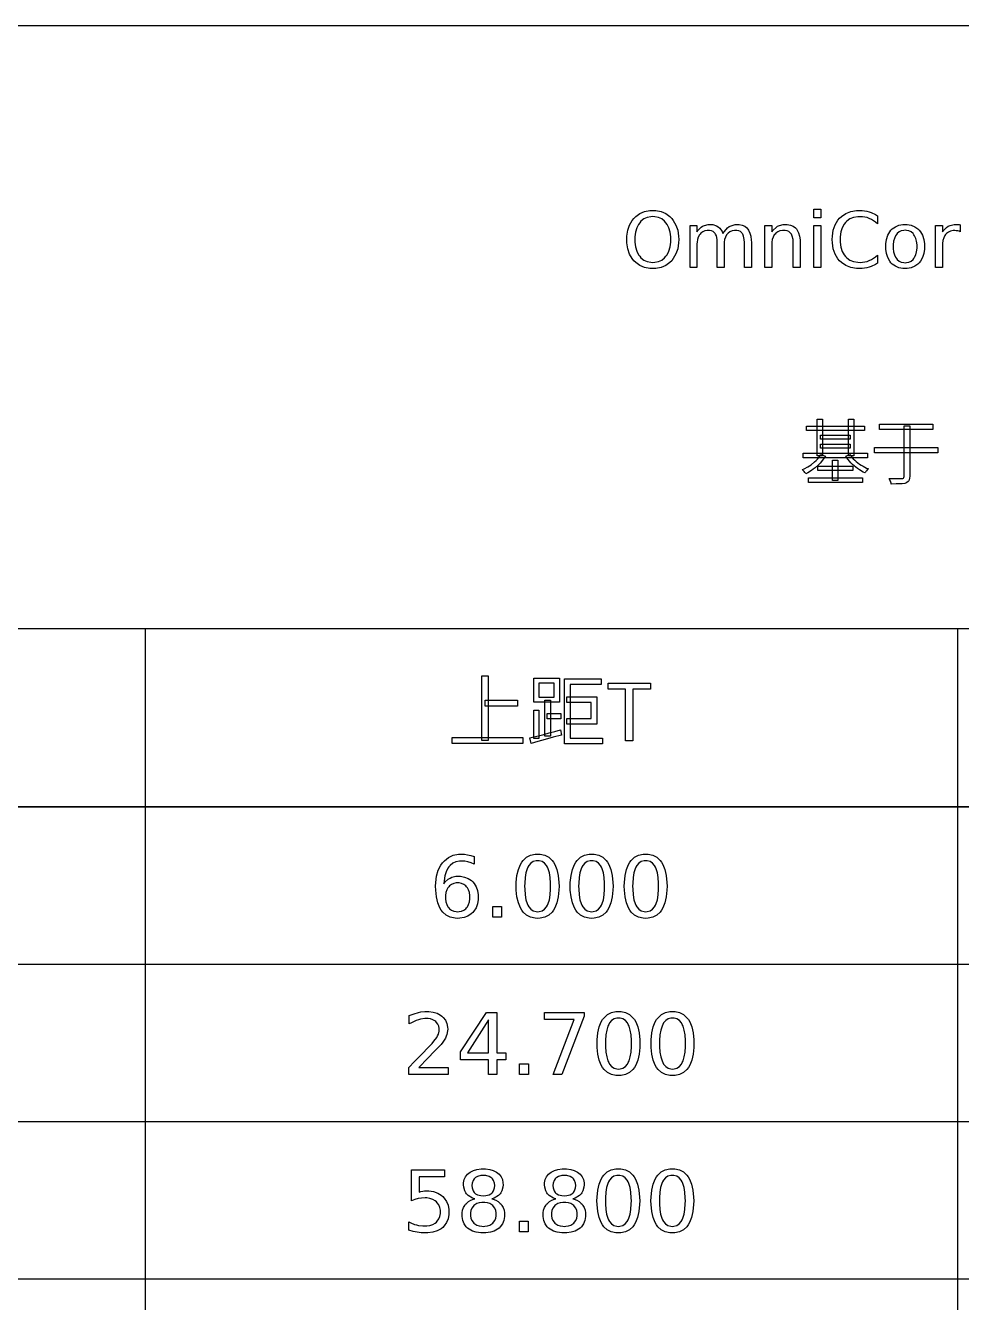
# Model space of a CAD drawing. Header units: millimetres. Extents: x 5 to 292, y 5 to 205.
# Drawn here: x 220.44 to 256.15, y 156.3 to 205 of the extents above; entities that cross this region are included whole.
import ezdxf

# ---------------------------------------------------------------- set-up
doc = ezdxf.new("R2010")
doc.units = ezdxf.units.MM
doc.layers.add('ANNOTATION', color=7, linetype='Continuous')
doc.layers.add('REFERENCE', color=8, linetype='Continuous')

msp = doc.modelspace()

# ---------------------------------------------------------------- linework, layer by layer
at = {"layer": 'ANNOTATION'}
for points in [[(244.374, 197.948), (244.484, 197.944), (244.686, 197.906), (244.866, 197.83), (245.023, 197.717), (245.093, 197.647), (245.156, 197.568), (245.257, 197.392), (245.324, 197.19), (245.358, 196.962), (245.362, 196.839), (245.358, 196.716), (245.324, 196.488), (245.257, 196.287), (245.156, 196.11), (245.093, 196.032), (245.023, 195.961), (244.866, 195.848), (244.686, 195.773), (244.484, 195.735), (244.374, 195.73), (244.264, 195.735), (244.062, 195.773), (243.881, 195.848), (243.724, 195.961), (243.653, 196.031), (243.59, 196.109), (243.489, 196.286), (243.421, 196.488), (243.388, 196.715), (243.383, 196.839), (243.388, 196.962), (243.421, 197.19), (243.489, 197.392), (243.59, 197.568), (243.653, 197.647), (243.724, 197.717), (243.881, 197.83), (244.062, 197.906), (244.264, 197.944), (244.374, 197.948)], [(250.517, 198), (250.781, 198), (250.781, 197.666), (250.517, 197.666), (250.517, 198)], [(252.944, 197.745), (252.944, 197.44), (252.87, 197.504), (252.714, 197.605), (252.633, 197.643), (252.549, 197.673), (252.373, 197.706), (252.281, 197.71), (252.192, 197.707), (252.031, 197.679), (251.89, 197.623), (251.771, 197.539), (251.72, 197.486), (251.674, 197.427), (251.601, 197.29), (251.553, 197.128), (251.528, 196.941), (251.525, 196.839), (251.528, 196.736), (251.553, 196.55), (251.601, 196.388), (251.674, 196.251), (251.72, 196.192), (251.771, 196.14), (251.89, 196.056), (252.031, 196), (252.192, 195.972), (252.281, 195.968), (252.373, 195.972), (252.549, 196.006), (252.633, 196.036), (252.714, 196.074), (252.87, 196.175), (252.944, 196.239), (252.944, 195.937), (252.867, 195.888), (252.706, 195.811), (252.623, 195.782), (252.537, 195.759), (252.357, 195.734), (252.264, 195.73), (252.146, 195.735), (251.929, 195.772), (251.738, 195.846), (251.572, 195.958), (251.499, 196.027), (251.434, 196.105), (251.329, 196.281), (251.259, 196.484), (251.225, 196.714), (251.22, 196.839), (251.225, 196.964), (251.259, 197.194), (251.329, 197.398), (251.434, 197.573), (251.499, 197.651), (251.572, 197.721), (251.738, 197.832), (251.929, 197.906), (252.146, 197.944), (252.264, 197.948), (252.359, 197.945), (252.539, 197.92), (252.625, 197.897), (252.709, 197.869), (252.868, 197.792), (252.944, 197.745)], [(244.374, 197.714), (244.298, 197.71), (244.156, 197.681), (244.031, 197.622), (243.922, 197.534), (243.874, 197.479), (243.83, 197.417), (243.761, 197.279), (243.715, 197.119), (243.691, 196.937), (243.688, 196.839), (243.691, 196.74), (243.715, 196.56), (243.761, 196.4), (243.83, 196.261), (243.874, 196.2), (243.922, 196.145), (244.031, 196.057), (244.156, 195.998), (244.298, 195.969), (244.374, 195.965), (244.451, 195.969), (244.592, 195.998), (244.717, 196.057), (244.825, 196.145), (244.873, 196.2), (244.916, 196.261), (244.985, 196.4), (245.031, 196.56), (245.055, 196.74), (245.057, 196.839), (245.055, 196.937), (245.031, 197.119), (244.985, 197.279), (244.916, 197.417), (244.873, 197.479), (244.825, 197.534), (244.717, 197.622), (244.592, 197.681), (244.451, 197.71), (244.374, 197.714)], [(247.051, 197.068), (247.103, 197.151), (247.221, 197.282), (247.288, 197.33), (247.36, 197.367), (247.521, 197.409), (247.611, 197.414), (247.672, 197.411), (247.783, 197.389), (247.88, 197.346), (247.962, 197.28), (247.998, 197.239), (248.03, 197.193), (248.081, 197.086), (248.115, 196.962), (248.132, 196.819), (248.134, 196.74), (248.134, 195.772), (247.869, 195.772), (247.869, 196.731), (247.864, 196.839), (247.837, 196.973), (247.806, 197.044), (247.787, 197.073), (247.765, 197.099), (247.714, 197.141), (247.652, 197.169), (247.579, 197.183), (247.538, 197.185), (247.489, 197.183), (247.397, 197.166), (247.316, 197.132), (247.246, 197.081), (247.214, 197.049), (247.187, 197.013), (247.142, 196.933), (247.113, 196.841), (247.098, 196.736), (247.096, 196.678), (247.096, 195.772), (246.831, 195.772), (246.831, 196.731), (246.826, 196.84), (246.799, 196.974), (246.769, 197.045), (246.749, 197.074), (246.728, 197.1), (246.676, 197.142), (246.613, 197.169), (246.539, 197.183), (246.498, 197.185), (246.448, 197.183), (246.358, 197.166), (246.277, 197.132), (246.207, 197.08), (246.176, 197.048), (246.149, 197.013), (246.104, 196.932), (246.074, 196.84), (246.06, 196.735), (246.058, 196.678), (246.058, 195.772), (245.793, 195.772), (245.793, 197.376), (246.058, 197.376), (246.058, 197.126), (246.105, 197.195), (246.213, 197.304), (246.274, 197.344), (246.34, 197.375), (246.489, 197.41), (246.573, 197.414), (246.657, 197.409), (246.806, 197.364), (246.87, 197.325), (246.928, 197.276), (247.018, 197.147), (247.051, 197.068)], [(249.992, 196.74), (249.992, 195.772), (249.729, 195.772), (249.729, 196.731), (249.723, 196.838), (249.694, 196.971), (249.661, 197.042), (249.64, 197.072), (249.616, 197.098), (249.561, 197.141), (249.494, 197.169), (249.417, 197.183), (249.374, 197.185), (249.322, 197.183), (249.226, 197.166), (249.142, 197.132), (249.069, 197.081), (249.037, 197.049), (249.008, 197.013), (248.962, 196.933), (248.931, 196.841), (248.916, 196.736), (248.914, 196.678), (248.914, 195.772), (248.649, 195.772), (248.649, 197.376), (248.914, 197.376), (248.914, 197.126), (248.963, 197.194), (249.075, 197.302), (249.136, 197.343), (249.203, 197.374), (249.351, 197.41), (249.432, 197.414), (249.499, 197.411), (249.621, 197.39), (249.725, 197.347), (249.813, 197.283), (249.85, 197.243), (249.884, 197.198), (249.937, 197.092), (249.972, 196.967), (249.99, 196.821), (249.992, 196.74)], [(250.517, 197.376), (250.781, 197.376), (250.781, 195.772), (250.517, 195.772), (250.517, 197.376)], [(254, 197.414), (254.084, 197.411), (254.237, 197.383), (254.372, 197.327), (254.489, 197.243), (254.54, 197.19), (254.586, 197.132), (254.66, 196.999), (254.709, 196.844), (254.734, 196.669), (254.737, 196.572), (254.734, 196.477), (254.709, 196.301), (254.66, 196.147), (254.586, 196.013), (254.54, 195.954), (254.489, 195.902), (254.372, 195.818), (254.237, 195.762), (254.084, 195.734), (254, 195.73), (253.917, 195.734), (253.763, 195.762), (253.628, 195.818), (253.511, 195.902), (253.46, 195.954), (253.414, 196.013), (253.341, 196.147), (253.292, 196.301), (253.268, 196.477), (253.265, 196.572), (253.268, 196.669), (253.292, 196.844), (253.341, 196.999), (253.414, 197.132), (253.46, 197.19), (253.511, 197.243), (253.628, 197.327), (253.763, 197.383), (253.917, 197.411), (254, 197.414)], [(256.102, 197.13), (256.056, 197.152), (256.006, 197.167), (255.951, 197.176), (255.891, 197.179), (255.836, 197.177), (255.737, 197.159), (255.652, 197.123), (255.579, 197.068), (255.547, 197.034), (255.519, 196.996), (255.475, 196.908), (255.445, 196.803), (255.43, 196.683), (255.428, 196.617), (255.428, 195.772), (255.163, 195.772), (255.163, 197.376), (255.428, 197.376), (255.428, 197.126), (255.473, 197.195), (255.581, 197.303), (255.644, 197.343), (255.714, 197.374), (255.876, 197.41), (255.968, 197.414), (255.996, 197.413), (256.028, 197.41), (256.063, 197.406), (256.101, 197.4), (256.102, 197.13)], [(254, 197.191), (253.949, 197.188), (253.854, 197.168), (253.77, 197.126), (253.698, 197.064), (253.666, 197.026), (253.637, 196.982), (253.59, 196.884), (253.56, 196.771), (253.544, 196.642), (253.542, 196.572), (253.544, 196.502), (253.56, 196.374), (253.59, 196.261), (253.636, 196.163), (253.665, 196.119), (253.697, 196.081), (253.769, 196.019), (253.853, 195.977), (253.949, 195.957), (254, 195.954), (254.052, 195.957), (254.146, 195.977), (254.23, 196.019), (254.302, 196.081), (254.334, 196.12), (254.363, 196.163), (254.409, 196.261), (254.44, 196.375), (254.455, 196.503), (254.457, 196.572), (254.455, 196.642), (254.44, 196.77), (254.409, 196.882), (254.363, 196.981), (254.334, 197.024), (254.302, 197.063), (254.23, 197.126), (254.146, 197.167), (254.052, 197.188), (254, 197.191)], [(250.646, 189.989), (250.849, 189.989), (250.849, 188.59), (250.646, 188.59), (250.646, 189.989)], [(251.834, 189.986), (252.039, 189.986), (252.039, 188.59), (251.834, 188.59), (251.834, 189.986)], [(250.232, 189.726), (252.448, 189.726), (252.448, 189.556), (250.232, 189.556), (250.232, 189.726)], [(253.024, 189.797), (255.059, 189.797), (255.059, 189.594), (253.024, 189.594), (253.024, 189.797)], [(253.96, 189.729), (254.174, 189.729), (254.174, 187.798), (254.172, 187.746), (254.155, 187.663), (254.14, 187.633), (254.121, 187.607), (254.066, 187.567), (254.03, 187.552), (253.989, 187.539), (253.883, 187.523), (253.818, 187.519), (253.664, 187.515), (253.473, 187.514), (253.466, 187.545), (253.454, 187.581), (253.44, 187.62), (253.423, 187.659), (253.406, 187.695), (253.39, 187.727), (253.498, 187.723), (253.601, 187.722), (253.694, 187.722), (253.775, 187.723), (253.838, 187.724), (253.879, 187.724), (253.918, 187.728), (253.943, 187.739), (253.956, 187.761), (253.96, 187.798), (253.96, 189.729)], [(250.765, 189.375), (251.904, 189.375), (251.904, 189.223), (250.765, 189.223), (250.765, 189.375)], [(250.765, 189.034), (251.904, 189.034), (251.904, 188.88), (250.765, 188.88), (250.765, 189.034)], [(250.789, 188.639), (250.957, 188.577), (250.914, 188.507), (250.813, 188.373), (250.756, 188.309), (250.694, 188.247), (250.564, 188.131), (250.496, 188.077), (250.426, 188.028), (250.285, 187.942), (250.213, 187.906), (250.197, 187.931), (250.175, 187.959), (250.151, 187.987), (250.127, 188.015), (250.103, 188.041), (250.08, 188.063), (250.148, 188.092), (250.283, 188.164), (250.351, 188.206), (250.417, 188.252), (250.542, 188.354), (250.6, 188.409), (250.655, 188.466), (250.749, 188.581), (250.789, 188.639)], [(250.108, 188.688), (252.567, 188.688), (252.567, 188.515), (250.108, 188.515), (250.108, 188.688)], [(251.896, 188.639), (251.934, 188.583), (252.024, 188.473), (252.077, 188.42), (252.134, 188.368), (252.258, 188.274), (252.325, 188.232), (252.393, 188.192), (252.531, 188.125), (252.6, 188.098), (252.578, 188.077), (252.553, 188.05), (252.528, 188.022), (252.505, 187.992), (252.484, 187.964), (252.464, 187.938), (252.394, 187.972), (252.254, 188.053), (252.184, 188.101), (252.116, 188.152), (251.989, 188.264), (251.93, 188.324), (251.875, 188.386), (251.776, 188.514), (251.734, 188.58), (251.896, 188.639)], [(252.838, 188.909), (255.248, 188.909), (255.248, 188.706), (252.838, 188.706), (252.838, 188.909)], [(250.673, 188.201), (252.001, 188.201), (252.001, 188.033), (250.673, 188.033), (250.673, 188.201)], [(251.228, 188.428), (251.433, 188.428), (251.433, 187.651), (251.228, 187.651), (251.228, 188.428)], [(250.319, 187.746), (252.37, 187.746), (252.37, 187.573), (250.319, 187.573), (250.319, 187.746)], [(237.848, 180.2), (238.085, 180.2), (238.085, 177.729), (237.848, 177.729), (237.848, 180.2)], [(239.828, 180.116), (240.811, 180.116), (240.811, 179.196), (239.828, 179.196), (239.828, 180.116)], [(240.027, 179.921), (240.027, 179.391), (240.607, 179.391), (240.607, 179.921), (240.027, 179.921)], [(242.401, 180.089), (242.401, 179.867), (241.226, 179.867), (241.226, 177.819), (242.455, 177.819), (242.455, 177.6), (241, 177.6), (241, 180.089), (242.401, 180.089)], [(243.336, 177.72), (243.336, 179.689), (242.669, 179.689), (242.669, 179.923), (244.283, 179.923), (244.283, 179.689), (243.615, 179.689), (243.615, 177.72), (243.336, 177.72)], [(237.977, 179.271), (239.212, 179.271), (239.212, 179.046), (237.977, 179.046), (237.977, 179.271)], [(240.255, 179.268), (240.465, 179.268), (240.465, 177.894), (240.255, 177.894), (240.255, 179.268)], [(241.094, 179.401), (242.239, 179.401), (242.239, 178.36), (241.094, 178.36), (241.094, 178.574), (242.026, 178.574), (242.026, 179.187), (241.094, 179.187), (241.094, 179.401)], [(239.831, 178.892), (240.024, 178.892), (240.024, 177.804), (239.831, 177.804), (239.831, 178.892)], [(240.339, 178.763), (240.86, 178.763), (240.86, 178.565), (240.339, 178.565), (240.339, 178.763)], [(236.717, 177.849), (239.42, 177.849), (239.42, 177.624), (236.717, 177.624), (236.717, 177.849)], [(239.675, 177.832), (239.834, 177.869), (240.015, 177.914), (240.213, 177.965), (240.423, 178.021), (240.64, 178.079), (240.856, 178.138), (240.883, 177.94), (240.577, 177.855), (240.272, 177.77), (239.984, 177.689), (239.732, 177.618), (239.675, 177.832)], [(237.562, 173.305), (237.562, 173.014), (237.441, 173.064), (237.319, 173.101), (237.197, 173.124), (237.076, 173.131), (236.999, 173.128), (236.86, 173.101), (236.739, 173.048), (236.637, 172.968), (236.592, 172.918), (236.553, 172.861), (236.488, 172.727), (236.44, 172.566), (236.41, 172.377), (236.402, 172.272), (236.452, 172.337), (236.569, 172.443), (236.636, 172.483), (236.708, 172.516), (236.863, 172.552), (236.946, 172.557), (237.033, 172.553), (237.192, 172.526), (237.333, 172.472), (237.455, 172.391), (237.508, 172.341), (237.557, 172.284), (237.634, 172.157), (237.686, 172.01), (237.712, 171.844), (237.715, 171.754), (237.712, 171.665), (237.685, 171.501), (237.631, 171.355), (237.55, 171.227), (237.5, 171.17), (237.444, 171.118), (237.319, 171.036), (237.175, 170.981), (237.015, 170.953), (236.927, 170.95), (236.828, 170.955), (236.647, 170.994), (236.491, 171.073), (236.358, 171.19), (236.301, 171.264), (236.25, 171.347), (236.169, 171.539), (236.115, 171.767), (236.088, 172.03), (236.084, 172.174), (236.088, 172.311), (236.122, 172.562), (236.188, 172.785), (236.288, 172.98), (236.35, 173.067), (236.419, 173.145), (236.575, 173.27), (236.753, 173.353), (236.954, 173.395), (237.063, 173.4), (237.184, 173.394), (237.306, 173.376), (237.431, 173.347), (237.562, 173.305)], [(239.978, 173.4), (240.074, 173.395), (240.249, 173.356), (240.401, 173.277), (240.529, 173.159), (240.585, 173.086), (240.634, 173.003), (240.712, 172.81), (240.765, 172.583), (240.791, 172.319), (240.794, 172.174), (240.791, 172.03), (240.765, 171.767), (240.712, 171.539), (240.634, 171.347), (240.585, 171.264), (240.529, 171.19), (240.401, 171.073), (240.249, 170.994), (240.074, 170.955), (239.978, 170.95), (239.882, 170.955), (239.707, 170.994), (239.555, 171.073), (239.427, 171.19), (239.372, 171.264), (239.322, 171.347), (239.244, 171.539), (239.191, 171.767), (239.165, 172.03), (239.162, 172.174), (239.165, 172.319), (239.191, 172.583), (239.244, 172.81), (239.322, 173.003), (239.372, 173.086), (239.427, 173.159), (239.555, 173.277), (239.707, 173.356), (239.882, 173.395), (239.978, 173.4)], [(242.039, 173.4), (242.135, 173.395), (242.31, 173.356), (242.462, 173.277), (242.59, 173.159), (242.645, 173.086), (242.695, 173.003), (242.773, 172.81), (242.825, 172.583), (242.852, 172.319), (242.855, 172.174), (242.852, 172.03), (242.825, 171.767), (242.773, 171.539), (242.695, 171.347), (242.645, 171.264), (242.59, 171.19), (242.462, 171.073), (242.31, 170.994), (242.135, 170.955), (242.039, 170.95), (241.942, 170.955), (241.767, 170.994), (241.616, 171.073), (241.488, 171.19), (241.432, 171.264), (241.383, 171.347), (241.305, 171.539), (241.252, 171.767), (241.226, 172.03), (241.223, 172.174), (241.226, 172.319), (241.252, 172.583), (241.305, 172.81), (241.383, 173.003), (241.432, 173.086), (241.488, 173.159), (241.616, 173.277), (241.767, 173.356), (241.942, 173.395), (242.039, 173.4)], [(244.099, 173.4), (244.196, 173.395), (244.371, 173.356), (244.523, 173.277), (244.651, 173.159), (244.706, 173.086), (244.755, 173.003), (244.834, 172.81), (244.886, 172.583), (244.912, 172.319), (244.916, 172.174), (244.912, 172.03), (244.886, 171.767), (244.834, 171.539), (244.755, 171.347), (244.706, 171.264), (244.651, 171.19), (244.523, 171.073), (244.371, 170.994), (244.196, 170.955), (244.099, 170.95), (244.003, 170.955), (243.828, 170.994), (243.677, 171.073), (243.548, 171.19), (243.493, 171.264), (243.444, 171.347), (243.365, 171.539), (243.313, 171.767), (243.287, 172.03), (243.284, 172.174), (243.287, 172.319), (243.313, 172.583), (243.365, 172.81), (243.444, 173.003), (243.493, 173.086), (243.548, 173.159), (243.677, 173.277), (243.828, 173.356), (244.003, 173.395), (244.099, 173.4)], [(239.978, 173.147), (239.918, 173.143), (239.81, 173.113), (239.717, 173.052), (239.64, 172.961), (239.607, 172.904), (239.578, 172.84), (239.531, 172.688), (239.5, 172.505), (239.485, 172.292), (239.483, 172.174), (239.485, 172.057), (239.5, 171.844), (239.531, 171.662), (239.578, 171.51), (239.607, 171.446), (239.64, 171.389), (239.717, 171.298), (239.81, 171.237), (239.918, 171.207), (239.978, 171.203), (240.038, 171.207), (240.147, 171.237), (240.24, 171.298), (240.317, 171.389), (240.35, 171.446), (240.38, 171.51), (240.426, 171.662), (240.457, 171.844), (240.473, 172.057), (240.475, 172.174), (240.473, 172.292), (240.457, 172.505), (240.426, 172.688), (240.38, 172.84), (240.35, 172.904), (240.317, 172.961), (240.24, 173.052), (240.147, 173.113), (240.038, 173.143), (239.978, 173.147)], [(242.039, 173.147), (241.979, 173.143), (241.871, 173.113), (241.778, 173.052), (241.701, 172.961), (241.668, 172.904), (241.639, 172.84), (241.592, 172.688), (241.561, 172.505), (241.546, 172.292), (241.544, 172.174), (241.546, 172.057), (241.561, 171.844), (241.592, 171.662), (241.639, 171.51), (241.668, 171.446), (241.701, 171.389), (241.778, 171.298), (241.871, 171.237), (241.979, 171.207), (242.039, 171.203), (242.099, 171.207), (242.207, 171.237), (242.301, 171.298), (242.378, 171.389), (242.411, 171.446), (242.44, 171.51), (242.487, 171.662), (242.518, 171.844), (242.534, 172.057), (242.536, 172.174), (242.534, 172.292), (242.518, 172.505), (242.487, 172.688), (242.44, 172.84), (242.411, 172.904), (242.378, 172.961), (242.301, 173.052), (242.207, 173.113), (242.099, 173.143), (242.039, 173.147)], [(244.099, 173.147), (244.04, 173.143), (243.932, 173.113), (243.839, 173.052), (243.761, 172.961), (243.728, 172.904), (243.699, 172.84), (243.653, 172.688), (243.622, 172.505), (243.606, 172.292), (243.604, 172.174), (243.606, 172.057), (243.622, 171.844), (243.653, 171.662), (243.699, 171.51), (243.728, 171.446), (243.761, 171.389), (243.839, 171.298), (243.932, 171.237), (244.04, 171.207), (244.099, 171.203), (244.16, 171.207), (244.268, 171.237), (244.361, 171.298), (244.439, 171.389), (244.472, 171.446), (244.501, 171.51), (244.548, 171.662), (244.579, 171.844), (244.594, 172.057), (244.596, 172.174), (244.594, 172.292), (244.579, 172.505), (244.548, 172.688), (244.501, 172.84), (244.472, 172.904), (244.439, 172.961), (244.361, 173.052), (244.268, 173.113), (244.16, 173.143), (244.099, 173.147)], [(236.927, 172.304), (236.875, 172.301), (236.779, 172.283), (236.693, 172.246), (236.619, 172.191), (236.586, 172.157), (236.557, 172.118), (236.51, 172.031), (236.479, 171.93), (236.463, 171.816), (236.461, 171.754), (236.463, 171.692), (236.479, 171.578), (236.51, 171.477), (236.557, 171.39), (236.586, 171.351), (236.619, 171.316), (236.693, 171.261), (236.779, 171.224), (236.875, 171.205), (236.927, 171.203), (236.98, 171.205), (237.076, 171.224), (237.161, 171.261), (237.235, 171.316), (237.268, 171.351), (237.298, 171.39), (237.345, 171.477), (237.376, 171.578), (237.392, 171.692), (237.394, 171.754), (237.392, 171.816), (237.376, 171.93), (237.345, 172.031), (237.298, 172.118), (237.268, 172.157), (237.235, 172.191), (237.161, 172.246), (237.076, 172.283), (236.98, 172.301), (236.927, 172.304)], [(238.265, 171.398), (238.599, 171.398), (238.599, 170.996), (238.265, 170.996), (238.265, 171.398)], [(235.444, 165.265), (236.559, 165.265), (236.559, 164.996), (235.06, 164.996), (235.06, 165.265), (235.274, 165.485), (235.555, 165.77), (235.811, 166.031), (235.95, 166.179), (236.021, 166.262), (236.128, 166.408), (236.164, 166.471), (236.191, 166.53), (236.221, 166.648), (236.225, 166.706), (236.223, 166.752), (236.206, 166.837), (236.173, 166.914), (236.124, 166.982), (236.093, 167.012), (236.059, 167.04), (235.983, 167.085), (235.897, 167.115), (235.801, 167.129), (235.749, 167.131), (235.673, 167.128), (235.514, 167.102), (235.432, 167.079), (235.347, 167.05), (235.169, 166.97), (235.075, 166.921), (235.075, 167.244), (235.262, 167.312), (235.436, 167.361), (235.518, 167.378), (235.671, 167.398), (235.743, 167.4), (235.832, 167.397), (235.997, 167.374), (236.143, 167.328), (236.271, 167.259), (236.328, 167.216), (236.379, 167.169), (236.461, 167.062), (236.515, 166.939), (236.543, 166.801), (236.546, 166.726), (236.543, 166.654), (236.515, 166.516), (236.491, 166.45), (236.459, 166.382), (236.359, 166.228), (236.293, 166.143), (236.21, 166.054), (236.041, 165.878), (235.786, 165.615), (235.444, 165.265)], [(238.023, 167.357), (238.425, 167.357), (238.425, 165.818), (238.762, 165.818), (238.762, 165.553), (238.425, 165.553), (238.425, 164.996), (238.107, 164.996), (238.107, 165.553), (237.041, 165.553), (237.041, 165.861), (238.023, 167.357)], [(238.107, 167.079), (237.3, 165.818), (238.107, 165.818), (238.107, 167.079)], [(240.239, 167.357), (241.757, 167.357), (241.757, 167.221), (240.9, 164.996), (240.566, 164.996), (241.373, 167.088), (240.239, 167.088), (240.239, 167.357)], [(243.063, 167.4), (243.16, 167.395), (243.335, 167.356), (243.487, 167.277), (243.615, 167.159), (243.67, 167.086), (243.719, 167.003), (243.798, 166.81), (243.85, 166.583), (243.876, 166.319), (243.88, 166.174), (243.876, 166.03), (243.85, 165.767), (243.798, 165.539), (243.719, 165.347), (243.67, 165.264), (243.615, 165.19), (243.487, 165.073), (243.335, 164.994), (243.16, 164.955), (243.063, 164.95), (242.967, 164.955), (242.792, 164.994), (242.641, 165.073), (242.512, 165.19), (242.457, 165.264), (242.408, 165.347), (242.329, 165.539), (242.277, 165.767), (242.251, 166.03), (242.248, 166.174), (242.251, 166.319), (242.277, 166.583), (242.329, 166.81), (242.408, 167.003), (242.457, 167.086), (242.512, 167.159), (242.641, 167.277), (242.792, 167.356), (242.967, 167.395), (243.063, 167.4)], [(243.063, 167.147), (243.004, 167.143), (242.896, 167.113), (242.803, 167.052), (242.725, 166.961), (242.692, 166.904), (242.663, 166.84), (242.617, 166.688), (242.586, 166.505), (242.57, 166.292), (242.568, 166.174), (242.57, 166.057), (242.586, 165.844), (242.617, 165.662), (242.663, 165.51), (242.692, 165.446), (242.725, 165.389), (242.803, 165.298), (242.896, 165.237), (243.004, 165.207), (243.063, 165.203), (243.124, 165.207), (243.232, 165.237), (243.325, 165.298), (243.403, 165.389), (243.436, 165.446), (243.465, 165.51), (243.512, 165.662), (243.543, 165.844), (243.558, 166.057), (243.56, 166.174), (243.558, 166.292), (243.543, 166.505), (243.512, 166.688), (243.465, 166.84), (243.436, 166.904), (243.403, 166.961), (243.325, 167.052), (243.232, 167.113), (243.124, 167.143), (243.063, 167.147)], [(245.124, 167.4), (245.221, 167.395), (245.396, 167.356), (245.547, 167.277), (245.676, 167.159), (245.731, 167.086), (245.78, 167.003), (245.859, 166.81), (245.911, 166.583), (245.937, 166.319), (245.94, 166.174), (245.937, 166.03), (245.911, 165.767), (245.859, 165.539), (245.78, 165.347), (245.731, 165.264), (245.676, 165.19), (245.547, 165.073), (245.396, 164.994), (245.221, 164.955), (245.124, 164.95), (245.028, 164.955), (244.853, 164.994), (244.701, 165.073), (244.573, 165.19), (244.518, 165.264), (244.469, 165.347), (244.39, 165.539), (244.338, 165.767), (244.312, 166.03), (244.308, 166.174), (244.312, 166.319), (244.338, 166.583), (244.39, 166.81), (244.469, 167.003), (244.518, 167.086), (244.573, 167.159), (244.701, 167.277), (244.853, 167.356), (245.028, 167.395), (245.124, 167.4)], [(245.124, 167.147), (245.064, 167.143), (244.956, 167.113), (244.864, 167.052), (244.786, 166.961), (244.753, 166.904), (244.724, 166.84), (244.678, 166.688), (244.647, 166.505), (244.631, 166.292), (244.629, 166.174), (244.631, 166.057), (244.647, 165.844), (244.678, 165.662), (244.724, 165.51), (244.753, 165.446), (244.786, 165.389), (244.864, 165.298), (244.956, 165.237), (245.064, 165.207), (245.124, 165.203), (245.184, 165.207), (245.293, 165.237), (245.386, 165.298), (245.464, 165.389), (245.497, 165.446), (245.526, 165.51), (245.572, 165.662), (245.604, 165.844), (245.619, 166.057), (245.621, 166.174), (245.619, 166.292), (245.604, 166.505), (245.572, 166.688), (245.526, 166.84), (245.497, 166.904), (245.464, 166.961), (245.386, 167.052), (245.293, 167.113), (245.184, 167.143), (245.124, 167.147)], [(239.29, 165.398), (239.624, 165.398), (239.624, 164.996), (239.29, 164.996), (239.29, 165.398)], [(235.166, 161.357), (236.42, 161.357), (236.42, 161.088), (235.458, 161.088), (235.458, 160.51), (235.527, 160.531), (235.597, 160.545), (235.667, 160.554), (235.736, 160.557), (235.833, 160.553), (236.01, 160.526), (236.166, 160.472), (236.302, 160.391), (236.362, 160.34), (236.417, 160.284), (236.503, 160.156), (236.561, 160.01), (236.59, 159.844), (236.594, 159.754), (236.59, 159.661), (236.56, 159.492), (236.501, 159.344), (236.412, 159.217), (236.356, 159.161), (236.294, 159.112), (236.151, 159.032), (235.984, 158.98), (235.792, 158.953), (235.687, 158.95), (235.537, 158.956), (235.384, 158.975), (235.228, 159.007), (235.066, 159.051), (235.066, 159.373), (235.138, 159.336), (235.285, 159.279), (235.36, 159.257), (235.437, 159.241), (235.597, 159.222), (235.681, 159.219), (235.747, 159.221), (235.87, 159.239), (235.978, 159.275), (236.072, 159.329), (236.114, 159.363), (236.151, 159.401), (236.211, 159.485), (236.251, 159.583), (236.271, 159.694), (236.274, 159.754), (236.271, 159.814), (236.251, 159.924), (236.211, 160.022), (236.151, 160.106), (236.114, 160.144), (236.072, 160.178), (235.978, 160.232), (235.87, 160.268), (235.747, 160.286), (235.681, 160.288), (235.553, 160.281), (235.425, 160.26), (235.297, 160.223), (235.166, 160.171), (235.166, 161.357)], [(237.587, 160.253), (237.49, 160.284), (237.329, 160.38), (237.266, 160.444), (237.239, 160.481), (237.197, 160.559), (237.159, 160.691), (237.152, 160.788), (237.155, 160.857), (237.18, 160.984), (237.231, 161.096), (237.306, 161.193), (237.353, 161.236), (237.406, 161.274), (237.526, 161.336), (237.664, 161.377), (237.821, 161.397), (237.906, 161.4), (237.992, 161.397), (238.149, 161.377), (238.288, 161.336), (238.407, 161.274), (238.46, 161.236), (238.507, 161.193), (238.582, 161.096), (238.632, 160.984), (238.657, 160.857), (238.661, 160.788), (238.653, 160.691), (238.616, 160.559), (238.573, 160.481), (238.546, 160.444), (238.483, 160.38), (238.324, 160.284), (238.227, 160.253), (238.283, 160.238), (238.386, 160.198), (238.476, 160.146), (238.553, 160.08), (238.587, 160.043), (238.617, 160.002), (238.665, 159.916), (238.698, 159.82), (238.714, 159.716), (238.716, 159.661), (238.712, 159.577), (238.686, 159.425), (238.634, 159.293), (238.555, 159.182), (238.506, 159.133), (238.451, 159.09), (238.324, 159.022), (238.174, 158.976), (238.001, 158.953), (237.906, 158.95), (237.811, 158.953), (237.639, 158.976), (237.489, 159.022), (237.361, 159.09), (237.306, 159.133), (237.257, 159.182), (237.178, 159.293), (237.126, 159.425), (237.1, 159.577), (237.096, 159.661), (237.098, 159.716), (237.114, 159.82), (237.147, 159.916), (237.195, 160.002), (237.226, 160.043), (237.26, 160.08), (237.338, 160.146), (237.428, 160.198), (237.531, 160.238), (237.587, 160.253)], [(240.677, 160.253), (240.58, 160.284), (240.42, 160.38), (240.357, 160.444), (240.33, 160.481), (240.287, 160.559), (240.249, 160.691), (240.242, 160.788), (240.245, 160.857), (240.271, 160.984), (240.321, 161.096), (240.396, 161.193), (240.444, 161.236), (240.496, 161.274), (240.616, 161.336), (240.754, 161.377), (240.911, 161.397), (240.996, 161.4), (241.082, 161.397), (241.24, 161.377), (241.378, 161.336), (241.497, 161.274), (241.55, 161.236), (241.597, 161.193), (241.672, 161.096), (241.723, 160.984), (241.748, 160.857), (241.751, 160.788), (241.744, 160.691), (241.706, 160.559), (241.663, 160.481), (241.636, 160.444), (241.573, 160.38), (241.414, 160.284), (241.318, 160.253), (241.374, 160.238), (241.476, 160.198), (241.566, 160.146), (241.643, 160.08), (241.677, 160.043), (241.707, 160.002), (241.756, 159.916), (241.788, 159.82), (241.804, 159.716), (241.806, 159.661), (241.803, 159.577), (241.777, 159.425), (241.724, 159.293), (241.646, 159.182), (241.597, 159.133), (241.541, 159.09), (241.414, 159.022), (241.264, 158.976), (241.091, 158.953), (240.996, 158.95), (240.902, 158.953), (240.729, 158.976), (240.579, 159.022), (240.451, 159.09), (240.396, 159.133), (240.347, 159.182), (240.268, 159.293), (240.216, 159.425), (240.19, 159.577), (240.187, 159.661), (240.189, 159.716), (240.205, 159.82), (240.237, 159.916), (240.286, 160.002), (240.316, 160.043), (240.35, 160.08), (240.428, 160.146), (240.518, 160.198), (240.621, 160.238), (240.677, 160.253)], [(243.057, 161.4), (243.153, 161.395), (243.329, 161.356), (243.48, 161.277), (243.609, 161.159), (243.664, 161.086), (243.713, 161.003), (243.792, 160.81), (243.844, 160.583), (243.87, 160.319), (243.873, 160.174), (243.87, 160.03), (243.844, 159.767), (243.792, 159.539), (243.713, 159.347), (243.664, 159.264), (243.609, 159.19), (243.48, 159.073), (243.329, 158.994), (243.153, 158.955), (243.057, 158.95), (242.961, 158.955), (242.786, 158.994), (242.634, 159.073), (242.506, 159.19), (242.451, 159.264), (242.402, 159.347), (242.323, 159.539), (242.271, 159.767), (242.245, 160.03), (242.241, 160.174), (242.245, 160.319), (242.271, 160.583), (242.323, 160.81), (242.402, 161.003), (242.451, 161.086), (242.506, 161.159), (242.634, 161.277), (242.786, 161.356), (242.961, 161.395), (243.057, 161.4)], [(245.118, 161.4), (245.214, 161.395), (245.389, 161.356), (245.541, 161.277), (245.669, 161.159), (245.725, 161.086), (245.774, 161.003), (245.852, 160.81), (245.905, 160.583), (245.931, 160.319), (245.934, 160.174), (245.931, 160.03), (245.905, 159.767), (245.852, 159.539), (245.774, 159.347), (245.725, 159.264), (245.669, 159.19), (245.541, 159.073), (245.389, 158.994), (245.214, 158.955), (245.118, 158.95), (245.022, 158.955), (244.847, 158.994), (244.695, 159.073), (244.567, 159.19), (244.512, 159.264), (244.462, 159.347), (244.384, 159.539), (244.331, 159.767), (244.305, 160.03), (244.302, 160.174), (244.305, 160.319), (244.331, 160.583), (244.384, 160.81), (244.462, 161.003), (244.512, 161.086), (244.567, 161.159), (244.695, 161.277), (244.847, 161.356), (245.022, 161.395), (245.118, 161.4)], [(237.47, 160.758), (237.477, 160.671), (237.514, 160.56), (237.557, 160.499), (237.584, 160.472), (237.614, 160.448), (237.683, 160.409), (237.808, 160.376), (237.906, 160.369), (238.003, 160.376), (238.128, 160.409), (238.197, 160.448), (238.228, 160.472), (238.255, 160.499), (238.299, 160.56), (238.337, 160.671), (238.344, 160.758), (238.337, 160.845), (238.299, 160.956), (238.255, 161.017), (238.228, 161.044), (238.197, 161.068), (238.128, 161.107), (238.003, 161.141), (237.906, 161.147), (237.808, 161.141), (237.683, 161.107), (237.614, 161.068), (237.584, 161.044), (237.557, 161.017), (237.514, 160.956), (237.477, 160.845), (237.47, 160.758)], [(240.56, 160.758), (240.567, 160.671), (240.605, 160.56), (240.648, 160.499), (240.674, 160.472), (240.705, 160.448), (240.774, 160.409), (240.899, 160.376), (240.996, 160.369), (241.094, 160.376), (241.219, 160.409), (241.288, 160.448), (241.318, 160.472), (241.345, 160.499), (241.389, 160.56), (241.427, 160.671), (241.435, 160.758), (241.427, 160.845), (241.389, 160.956), (241.345, 161.017), (241.318, 161.044), (241.288, 161.068), (241.219, 161.107), (241.094, 161.141), (240.996, 161.147), (240.899, 161.141), (240.774, 161.107), (240.705, 161.068), (240.674, 161.044), (240.648, 161.017), (240.605, 160.956), (240.567, 160.845), (240.56, 160.758)], [(243.057, 161.147), (242.997, 161.143), (242.889, 161.113), (242.797, 161.052), (242.719, 160.961), (242.686, 160.904), (242.657, 160.84), (242.611, 160.688), (242.58, 160.505), (242.564, 160.292), (242.562, 160.174), (242.564, 160.057), (242.58, 159.844), (242.611, 159.662), (242.657, 159.51), (242.686, 159.446), (242.719, 159.389), (242.797, 159.298), (242.889, 159.237), (242.997, 159.207), (243.057, 159.203), (243.117, 159.207), (243.226, 159.237), (243.319, 159.298), (243.397, 159.389), (243.43, 159.446), (243.459, 159.51), (243.505, 159.662), (243.537, 159.844), (243.552, 160.057), (243.554, 160.174), (243.552, 160.292), (243.537, 160.505), (243.505, 160.688), (243.459, 160.84), (243.43, 160.904), (243.397, 160.961), (243.319, 161.052), (243.226, 161.113), (243.117, 161.143), (243.057, 161.147)], [(245.118, 161.147), (245.058, 161.143), (244.95, 161.113), (244.857, 161.052), (244.78, 160.961), (244.747, 160.904), (244.718, 160.84), (244.671, 160.688), (244.64, 160.505), (244.625, 160.292), (244.623, 160.174), (244.625, 160.057), (244.64, 159.844), (244.671, 159.662), (244.718, 159.51), (244.747, 159.446), (244.78, 159.389), (244.857, 159.298), (244.95, 159.237), (245.058, 159.207), (245.118, 159.203), (245.178, 159.207), (245.287, 159.237), (245.38, 159.298), (245.457, 159.389), (245.49, 159.446), (245.519, 159.51), (245.566, 159.662), (245.597, 159.844), (245.613, 160.057), (245.615, 160.174), (245.613, 160.292), (245.597, 160.505), (245.566, 160.688), (245.519, 160.84), (245.49, 160.904), (245.457, 160.961), (245.38, 161.052), (245.287, 161.113), (245.178, 161.143), (245.118, 161.147)], [(237.906, 160.118), (237.851, 160.116), (237.749, 160.1), (237.659, 160.07), (237.582, 160.024), (237.548, 159.996), (237.517, 159.964), (237.468, 159.891), (237.436, 159.808), (237.42, 159.712), (237.418, 159.661), (237.42, 159.609), (237.436, 159.513), (237.468, 159.429), (237.517, 159.357), (237.548, 159.325), (237.582, 159.296), (237.659, 159.251), (237.749, 159.22), (237.851, 159.205), (237.906, 159.203), (237.961, 159.205), (238.063, 159.22), (238.153, 159.251), (238.231, 159.297), (238.265, 159.326), (238.296, 159.358), (238.345, 159.43), (238.378, 159.514), (238.394, 159.609), (238.396, 159.661), (238.394, 159.712), (238.378, 159.808), (238.345, 159.891), (238.296, 159.964), (238.266, 159.996), (238.232, 160.024), (238.154, 160.07), (238.064, 160.1), (237.962, 160.116), (237.906, 160.118)], [(240.996, 160.118), (240.941, 160.116), (240.839, 160.1), (240.75, 160.07), (240.672, 160.024), (240.638, 159.996), (240.608, 159.964), (240.559, 159.891), (240.526, 159.808), (240.51, 159.712), (240.508, 159.661), (240.51, 159.609), (240.526, 159.513), (240.559, 159.429), (240.608, 159.357), (240.638, 159.325), (240.672, 159.296), (240.75, 159.251), (240.839, 159.22), (240.941, 159.205), (240.996, 159.203), (241.052, 159.205), (241.154, 159.22), (241.243, 159.251), (241.321, 159.297), (241.355, 159.326), (241.386, 159.358), (241.435, 159.43), (241.468, 159.514), (241.485, 159.609), (241.487, 159.661), (241.485, 159.712), (241.468, 159.808), (241.436, 159.891), (241.387, 159.964), (241.356, 159.996), (241.322, 160.024), (241.245, 160.07), (241.155, 160.1), (241.052, 160.116), (240.996, 160.118)], [(239.284, 159.398), (239.618, 159.398), (239.618, 158.996), (239.284, 158.996), (239.284, 159.398)]]:
    msp.add_lwpolyline(points, close=True, dxfattribs=at)
at = {"layer": 'REFERENCE'}
for points in [[(5, 205), (292, 205), (292, 5), (5, 5)], [(158, 182), (287, 182), (287, 175.2), (158, 175.2)], [(158, 182), (287, 182), (287, 115.2), (158, 115.2)]]:
    msp.add_lwpolyline(points, close=True, dxfattribs=at)
for points in [[(225, 182), (225, 115.2)], [(256, 182), (256, 115.2)], [(158, 175.2), (287, 175.2)], [(158, 169.2), (287, 169.2)], [(158, 163.2), (287, 163.2)], [(158, 157.2), (287, 157.2)]]:
    msp.add_lwpolyline(points, dxfattribs=at)

doc.saveas('drawing.dxf')
